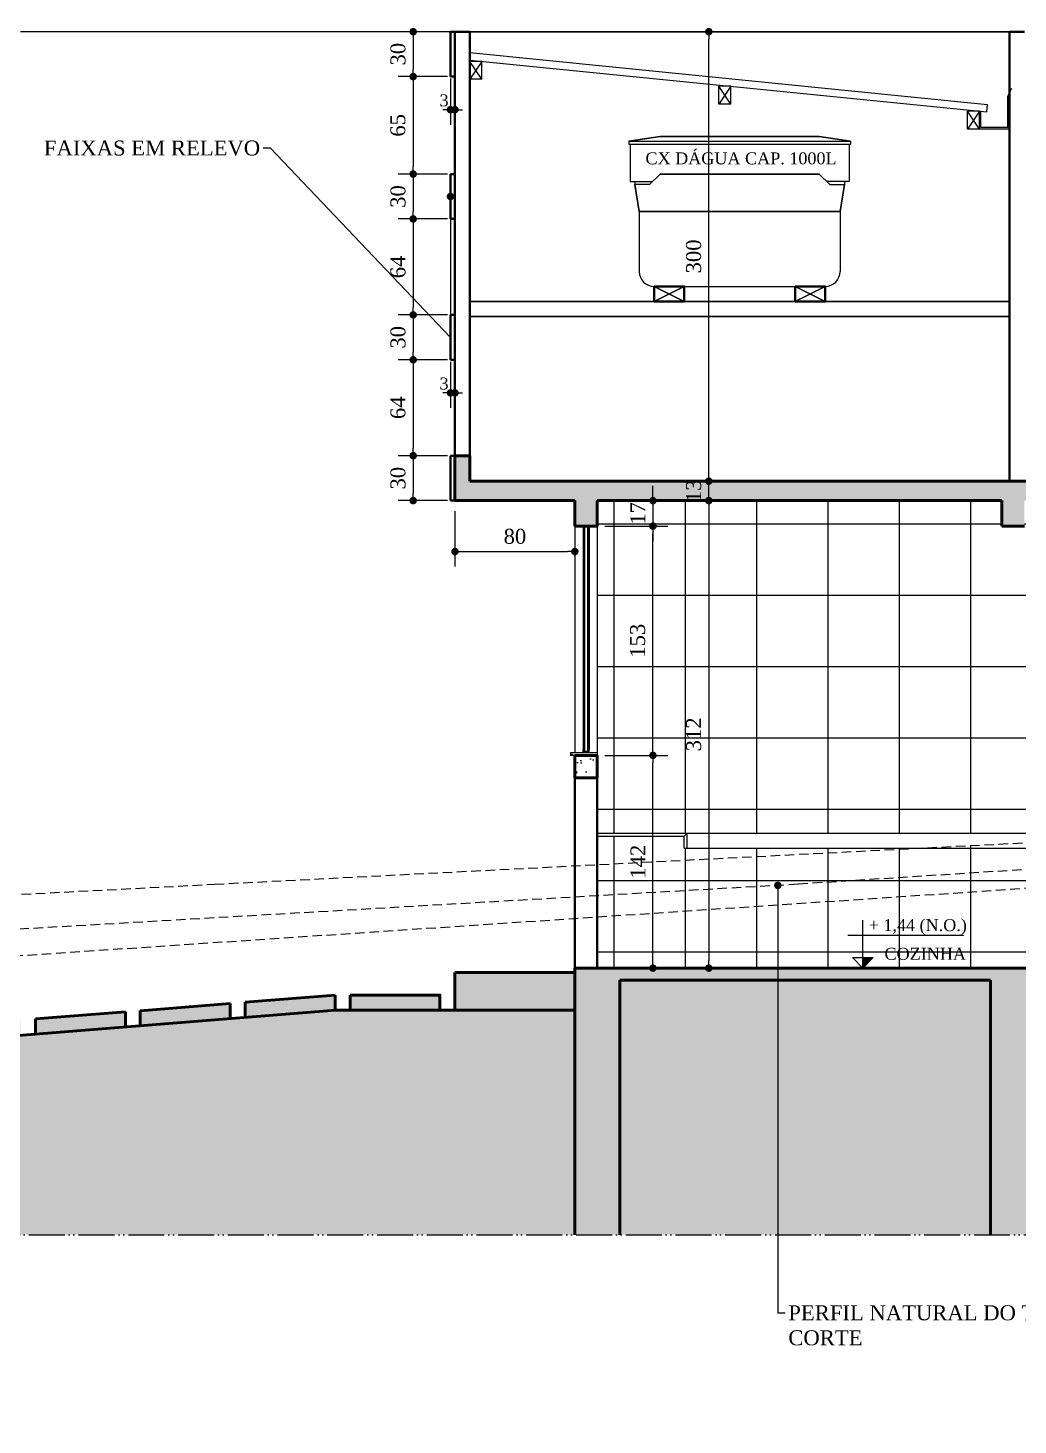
# Model space of a CAD drawing. Header units: millimetres. Extents: x 81693 to 98868, y 6565 to 11437.
# Drawn here: x 86764 to 87425, y 8048 to 8980 of the extents above; entities that cross this region are included whole.
import ezdxf
from ezdxf import colors
from ezdxf.entities.mleader import LeaderData, LeaderLine
from ezdxf.math import Vec2, Vec3

# ---------------------------------------------------------------- set-up
doc = ezdxf.new("R2010")
doc.units = ezdxf.units.MM
doc.linetypes.add('ACAD_ISO05W100', pattern=[33, 24, -3, 0, -3, 0, -3])
doc.linetypes.add('HIDDEN', pattern=[9.525, 6.35, -3.175])
for name, color, linetype in [('01', 1, 'Continuous'), ('Fechamento Varanda', 3, 'Continuous'), ('Piso', 55, 'Continuous'), ('PORTAS', 3, 'Continuous'), ('Portas-Cotas', 2, 'Continuous')]:
    doc.layers.add(name, color=color, linetype=linetype)
for name, color, linetype, lineweight in [('Cotas', 12, 'Continuous', 5), ('Fachadas - Varanda', 3, 'Continuous', 30), ('Hachura', 1, 'Continuous', 9), ('Parede Baixa', 5, 'Continuous', 50), ('Parede Corte', 4, 'Continuous', 40), ('Perfil Natural-2', 40, 'HIDDEN', 25), ('Perfil Natural-3', 74, 'HIDDEN', 25), ('Pilares', 6, 'Continuous', 60), ('Pisos', 55, 'Continuous', 5), ('Portas - Janelas', 2, 'Continuous', 20), ('Projeção Balanço', 2, 'ACAD_ISO05W100', 20), ('Projeção Viga', 1, 'HIDDEN', 9)]:
    doc.layers.add(name, color=color, linetype=linetype, lineweight=lineweight)
doc.styles.get("Standard").update_dxf_attribs({"font": 'romantic.ttf', "height": 10})
doc.styles.add('Valéria', font='romantic.ttf', dxfattribs={"height": 10})
doc.styles.add('Valéria1', font='romantic.ttf', dxfattribs={"height": 10})
doc.dimstyles.new('Cota - 50', dxfattribs={"dimtxt": 10, "dimasz": 5, "dimexe": 10, "dimexo": 20, "dimgap": 5, "dimtad": 1, "dimtxsty": 'Valéria', "dimblk": 'DOT', "dimcen": 0, "dimclrd": 12, "dimclre": 12, "dimclrt": 2, "dimazin": 2, "dimtfac": 1, "dimtix": 1, "dimtmove": 0, "dimatfit": 3, "dimldrblk": 'DOT', "dimfxl": 1, "dimarcsym": 0})
pattern_1 = [(95, (15384.533, 6410.826), (14.009465, 11.755338), [1.905, -20.955]), (40, (15384.533, 6410.826), (-16.0018453, 11.017673), [1.524, -16.7640584]), (145.451445, (15385.7, 6411.806), (-1.9923798, 22.7730102), [1.619001, -17.8090245]), (91.1842, (15380.94, 6414.418), (22.141024, 16.195341), [2.8575, -31.4325]), (141.635558, (15382.786, 6415.768), (-0.708662, 34.282676), [2.428502, -26.713561]), (36.18415, (15380.94, 6414.418), (-0.708662, 34.282676), [2.285997, -25.145973]), (66, (15383.635, 6415.316), (17.951998, 3.489515), [1.905, -20.955]), (11, (15383.635, 6415.316), (-8.6539927, 17.3941193), [1.524, -16.764]), (116.451445, (15385.131, 6415.607), (9.298005, 20.8836343), [1.619001, -17.8089938]), (82.5, (15384.533, 6410.8264), (-5.7605469, 6.19734137), [0, -16.5608, 0, -17.018, 0, -16.8275]), (52.5, (15384.533, 6410.826), (-2.3589727, 11.8087), [0, -9.7028, 0, -16.1798, 0, -6.4135]), (12.5, (15380.528, 6406.821), (9.9927863, 9.18261956), [0, -6.35, 0, -19.812, 0, -26.289]), (2.5, (15378.732, 6405.025), (8.6763904, 12.2722393), [0, -8.255, 0, -13.1572, 0, -18.669])]
pattern_2 = [(90, (15384.533, 6410.826), (-47.625, 9e-15), []), (180, (15384.533, 6410.826), (-9e-15, -47.625), [])]

# ---------------------------------------------------------------- blocks, each defined once
blk = doc.blocks.new('_Dot')
at = {"color": 0, "linetype": 'ByBlock', "lineweight": -2}
blk.add_line((-0.5, 0), (-1, 0), dxfattribs=at)
at = {"color": 0, "linetype": 'ByBlock', "const_width": 0.5}
blk.add_lwpolyline([(-0.25, 0, 1), (0.25, 0, 1)], format="xyb", close=True, dxfattribs=at)
blk = doc.blocks.new('*D647')
at = {"layer": 'Cotas', "color": 12, "lineweight": -2, "transparency": 16777216}
for p, q in [((87049.22, 8657.62), (87049.22, 8620.63)), ((87129.22, 8644.62), (87129.22, 8620.63)), ((87054.22, 8630.63), (87124.22, 8630.63))]:
    blk.add_line(p, q, dxfattribs=at)
at = {"layer": 'Defpoints', "color": 0, "transparency": 16777216}
for p in [(87049.22, 8677.62), (87129.22, 8664.62), (87129.22, 8630.63)]:
    blk.add_point(p, dxfattribs=at)
at = {"layer": 'Cotas', "color": 12, "lineweight": -2, "transparency": 16777216, "xscale": 5, "yscale": 5, "zscale": 5, "rotation": 180}
blk.add_blockref('_Dot', (87049.22, 8630.63), dxfattribs=at)
at = {"layer": 'Cotas', "color": 12, "lineweight": -2, "transparency": 16777216, "xscale": 5, "yscale": 5, "zscale": 5}
blk.add_blockref('_Dot', (87129.22, 8630.63), dxfattribs=at)
at = {"layer": 'Cotas', "color": 2, "transparency": 16777216, "insert": (87089.22, 8640.74), "char_height": 10, "attachment_point": 5, "style": 'Valéria'}
blk.add_mtext('80', dxfattribs=at)
blk = doc.blocks.new('*D648')
at = {"layer": 'Cotas', "color": 12, "lineweight": -2, "transparency": 16777216}
for p, q in [((87149.22, 8494.62), (87191.32, 8494.62)), ((87181.32, 8357.62), (87181.32, 8489.62)), ((87164.22, 8352.62), (87191.32, 8352.62))]:
    blk.add_line(p, q, dxfattribs=at)
at = {"layer": 'Defpoints', "color": 0, "transparency": 16777216}
for p in [(87129.22, 8494.62), (87181.32, 8494.62), (87144.22, 8352.62)]:
    blk.add_point(p, dxfattribs=at)
at = {"layer": 'Cotas', "color": 12, "lineweight": -2, "transparency": 16777216, "xscale": 5, "yscale": 5, "zscale": 5}
for p, rotation in [((87181.32, 8494.62), 90), ((87181.32, 8352.62), 270)]:
    blk.add_blockref('_Dot', p, dxfattribs=dict(at, rotation=rotation))
at = {"layer": 'Cotas', "color": 2, "transparency": 16777216, "insert": (87171.32, 8423.62), "char_height": 10, "attachment_point": 5, "rotation": 90, "style": 'Valéria'}
blk.add_mtext('142', dxfattribs=at)
blk = doc.blocks.new('*D649')
at = {"layer": 'Cotas', "color": 12, "lineweight": -2, "transparency": 16777216}
for p, q in [((87149.22, 8647.62), (87191.32, 8647.62)), ((87181.32, 8499.62), (87181.32, 8642.62)), ((87149.22, 8494.62), (87191.32, 8494.62))]:
    blk.add_line(p, q, dxfattribs=at)
at = {"layer": 'Defpoints', "color": 0, "transparency": 16777216}
for p in [(87129.22, 8647.62), (87181.32, 8647.62), (87129.22, 8494.62)]:
    blk.add_point(p, dxfattribs=at)
at = {"layer": 'Cotas', "color": 12, "lineweight": -2, "transparency": 16777216, "xscale": 5, "yscale": 5, "zscale": 5}
for p, rotation in [((87181.32, 8647.62), 90), ((87181.32, 8494.62), 270)]:
    blk.add_blockref('_Dot', p, dxfattribs=dict(at, rotation=rotation))
at = {"layer": 'Cotas', "color": 2, "transparency": 16777216, "insert": (87171.13, 8571.12), "char_height": 10, "attachment_point": 5, "rotation": 90, "style": 'Valéria'}
blk.add_mtext('153', dxfattribs=at)
blk = doc.blocks.new('*D650')
at = {"layer": 'Cotas', "color": 12, "lineweight": -2, "transparency": 16777216}
for p, q in [((87181.32, 8669.62), (87181.32, 8674.62)), ((87149.22, 8664.62), (87191.32, 8664.62)), ((87181.32, 8664.62), (87181.32, 8647.62)), ((87149.22, 8647.62), (87191.32, 8647.62)), ((87181.32, 8642.62), (87181.32, 8637.62))]:
    blk.add_line(p, q, dxfattribs=at)
at = {"layer": 'Defpoints', "color": 0, "transparency": 16777216}
for p in [(87129.22, 8664.62), (87129.22, 8647.62), (87181.32, 8647.62)]:
    blk.add_point(p, dxfattribs=at)
at = {"layer": 'Cotas', "color": 12, "lineweight": -2, "transparency": 16777216, "xscale": 5, "yscale": 5, "zscale": 5}
for p, rotation in [((87181.32, 8664.62), 270), ((87181.32, 8647.62), 90)]:
    blk.add_blockref('_Dot', p, dxfattribs=dict(at, rotation=rotation))
at = {"layer": 'Cotas', "color": 2, "transparency": 16777216, "insert": (87171.22, 8656.12), "char_height": 10, "attachment_point": 5, "rotation": 90, "style": 'Valéria'}
blk.add_mtext('17', dxfattribs=at)
blk = doc.blocks.new('*D651')
at = {"layer": 'Cotas', "color": 12, "lineweight": -2, "transparency": 16777216}
for p, q in [((87218.63, 8682.62), (87218.63, 8687.62)), ((87146.22, 8677.62), (87228.63, 8677.62)), ((87218.63, 8664.62), (87218.63, 8677.62)), ((87146.22, 8664.62), (87228.63, 8664.62)), ((87218.63, 8659.62), (87218.63, 8654.62))]:
    blk.add_line(p, q, dxfattribs=at)
at = {"layer": 'Defpoints', "color": 0, "transparency": 16777216}
for p in [(87126.22, 8677.62), (87218.63, 8677.62), (87126.22, 8664.62)]:
    blk.add_point(p, dxfattribs=at)
at = {"layer": 'Cotas', "color": 12, "lineweight": -2, "transparency": 16777216, "xscale": 5, "yscale": 5, "zscale": 5}
for p, rotation in [((87218.63, 8677.62), 270), ((87218.63, 8664.62), 90)]:
    blk.add_blockref('_Dot', p, dxfattribs=dict(at, rotation=rotation))
at = {"layer": 'Cotas', "color": 2, "transparency": 16777216, "insert": (87208.52, 8671.12), "char_height": 10, "attachment_point": 5, "rotation": 90, "style": 'Valéria'}
blk.add_mtext('13', dxfattribs=at)
blk = doc.blocks.new('*D652')
at = {"layer": 'Cotas', "color": 12, "lineweight": -2, "transparency": 16777216}
for p, q in [((87146.22, 8977.62), (87228.63, 8977.62)), ((87218.63, 8682.62), (87218.63, 8972.62)), ((87146.22, 8677.62), (87228.63, 8677.62))]:
    blk.add_line(p, q, dxfattribs=at)
at = {"layer": 'Defpoints', "color": 0, "transparency": 16777216}
for p in [(87126.22, 8977.62), (87218.63, 8977.62), (87126.22, 8677.62)]:
    blk.add_point(p, dxfattribs=at)
at = {"layer": 'Cotas', "color": 12, "lineweight": -2, "transparency": 16777216, "xscale": 5, "yscale": 5, "zscale": 5}
for p, rotation in [((87218.63, 8977.62), 90), ((87218.63, 8677.62), 270)]:
    blk.add_blockref('_Dot', p, dxfattribs=dict(at, rotation=rotation))
at = {"layer": 'Cotas', "color": 2, "transparency": 16777216, "insert": (87208.52, 8827.62), "char_height": 10, "attachment_point": 5, "rotation": 90, "style": 'Valéria'}
blk.add_mtext('300', dxfattribs=at)
blk = doc.blocks.new('*D668')
at = {"layer": 'Cotas', "color": 12, "lineweight": -2, "transparency": 16777216}
for p, q in [((87223.51, 8664.62), (87228.63, 8664.62)), ((87218.63, 8659.62), (87218.63, 8357.62)), ((87223.51, 8352.62), (87228.63, 8352.62))]:
    blk.add_line(p, q, dxfattribs=at)
at = {"layer": 'Defpoints', "color": 0, "transparency": 16777216}
for p in [(87203.51, 8664.62), (87203.51, 8352.62), (87218.63, 8352.62)]:
    blk.add_point(p, dxfattribs=at)
at = {"layer": 'Cotas', "color": 12, "lineweight": -2, "transparency": 16777216, "xscale": 5, "yscale": 5, "zscale": 5}
for p, rotation in [((87218.63, 8664.62), 90), ((87218.63, 8352.62), 270)]:
    blk.add_blockref('_Dot', p, dxfattribs=dict(at, rotation=rotation))
at = {"layer": 'Cotas', "color": 2, "transparency": 16777216, "insert": (87208.52, 8508.62), "char_height": 10, "attachment_point": 5, "rotation": 90, "style": 'Valéria'}
blk.add_mtext('312', dxfattribs=at)
blk = doc.blocks.new('*D669')
at = {"layer": 'Cotas', "color": 12, "lineweight": -2, "transparency": 16777216}
for p, q in [((87044.17, 8977.62), (87011.32, 8977.62)), ((87021.32, 8972.62), (87021.32, 8952.62)), ((87044.17, 8947.62), (87011.32, 8947.62))]:
    blk.add_line(p, q, dxfattribs=at)
at = {"layer": 'Defpoints', "color": 0, "transparency": 16777216}
for p in [(87064.17, 8977.62), (87021.32, 8947.62), (87064.17, 8947.62)]:
    blk.add_point(p, dxfattribs=at)
at = {"layer": 'Cotas', "color": 12, "lineweight": -2, "transparency": 16777216, "xscale": 5, "yscale": 5, "zscale": 5}
for p, rotation in [((87021.32, 8977.62), 90), ((87021.32, 8947.62), 270)]:
    blk.add_blockref('_Dot', p, dxfattribs=dict(at, rotation=rotation))
at = {"layer": 'Cotas', "color": 2, "transparency": 16777216, "insert": (87011.21, 8962.62), "char_height": 10, "attachment_point": 5, "rotation": 90, "style": 'Valéria'}
blk.add_mtext('30', dxfattribs=at)
blk = doc.blocks.new('*D670')
at = {"layer": 'Cotas', "color": 12, "lineweight": -2, "transparency": 16777216}
for p, q in [((87044.17, 8947.62), (87011.32, 8947.62)), ((87021.32, 8942.62), (87021.32, 8887.62)), ((87044.17, 8882.62), (87011.32, 8882.62))]:
    blk.add_line(p, q, dxfattribs=at)
at = {"layer": 'Defpoints', "color": 0, "transparency": 16777216}
for p in [(87064.17, 8947.62), (87021.32, 8882.62), (87064.17, 8882.62)]:
    blk.add_point(p, dxfattribs=at)
at = {"layer": 'Cotas', "color": 12, "lineweight": -2, "transparency": 16777216, "xscale": 5, "yscale": 5, "zscale": 5}
for p, rotation in [((87021.32, 8947.62), 90), ((87021.32, 8882.62), 270)]:
    blk.add_blockref('_Dot', p, dxfattribs=dict(at, rotation=rotation))
at = {"layer": 'Cotas', "color": 2, "transparency": 16777216, "insert": (87011.13, 8915.12), "char_height": 10, "attachment_point": 5, "rotation": 90, "style": 'Valéria'}
blk.add_mtext('65', dxfattribs=at)
blk = doc.blocks.new('*D671')
at = {"layer": 'Cotas', "color": 12, "lineweight": -2, "transparency": 16777216}
for p, q in [((87044.17, 8882.62), (87011.32, 8882.62)), ((87021.32, 8877.62), (87021.32, 8857.62)), ((87044.17, 8852.62), (87011.32, 8852.62))]:
    blk.add_line(p, q, dxfattribs=at)
at = {"layer": 'Defpoints', "color": 0, "transparency": 16777216}
for p in [(87064.17, 8882.62), (87021.32, 8852.62), (87064.17, 8852.62)]:
    blk.add_point(p, dxfattribs=at)
at = {"layer": 'Cotas', "color": 12, "lineweight": -2, "transparency": 16777216, "xscale": 5, "yscale": 5, "zscale": 5}
for p, rotation in [((87021.32, 8882.62), 90), ((87021.32, 8852.62), 270)]:
    blk.add_blockref('_Dot', p, dxfattribs=dict(at, rotation=rotation))
at = {"layer": 'Cotas', "color": 2, "transparency": 16777216, "insert": (87011.21, 8867.62), "char_height": 10, "attachment_point": 5, "rotation": 90, "style": 'Valéria'}
blk.add_mtext('30', dxfattribs=at)
blk = doc.blocks.new('*D672')
at = {"layer": 'Cotas', "color": 12, "lineweight": -2, "transparency": 16777216}
for p, q in [((87044.17, 8852.62), (87011.32, 8852.62)), ((87021.32, 8847.62), (87021.32, 8793.62)), ((87044.17, 8788.62), (87011.32, 8788.62))]:
    blk.add_line(p, q, dxfattribs=at)
at = {"layer": 'Defpoints', "color": 0, "transparency": 16777216}
for p in [(87064.17, 8852.62), (87021.32, 8788.62), (87064.17, 8788.62)]:
    blk.add_point(p, dxfattribs=at)
at = {"layer": 'Cotas', "color": 12, "lineweight": -2, "transparency": 16777216, "xscale": 5, "yscale": 5, "zscale": 5}
for p, rotation in [((87021.32, 8852.62), 90), ((87021.32, 8788.62), 270)]:
    blk.add_blockref('_Dot', p, dxfattribs=dict(at, rotation=rotation))
at = {"layer": 'Cotas', "color": 2, "transparency": 16777216, "insert": (87011.17, 8820.62), "char_height": 10, "attachment_point": 5, "rotation": 90, "style": 'Valéria'}
blk.add_mtext('64', dxfattribs=at)
blk = doc.blocks.new('*D673')
at = {"layer": 'Cotas', "color": 12, "lineweight": -2, "transparency": 16777216}
for p, q in [((87044.17, 8788.62), (87011.32, 8788.62)), ((87021.32, 8783.62), (87021.32, 8763.62)), ((87044.17, 8758.62), (87011.32, 8758.62))]:
    blk.add_line(p, q, dxfattribs=at)
at = {"layer": 'Defpoints', "color": 0, "transparency": 16777216}
for p in [(87064.17, 8788.62), (87021.32, 8758.62), (87064.17, 8758.62)]:
    blk.add_point(p, dxfattribs=at)
at = {"layer": 'Cotas', "color": 12, "lineweight": -2, "transparency": 16777216, "xscale": 5, "yscale": 5, "zscale": 5}
for p, rotation in [((87021.32, 8788.62), 90), ((87021.32, 8758.62), 270)]:
    blk.add_blockref('_Dot', p, dxfattribs=dict(at, rotation=rotation))
at = {"layer": 'Cotas', "color": 2, "transparency": 16777216, "insert": (87011.21, 8773.62), "char_height": 10, "attachment_point": 5, "rotation": 90, "style": 'Valéria'}
blk.add_mtext('30', dxfattribs=at)
blk = doc.blocks.new('*D674')
at = {"layer": 'Cotas', "color": 12, "lineweight": -2, "transparency": 16777216}
for p, q in [((87044.17, 8758.62), (87011.32, 8758.62)), ((87021.32, 8753.62), (87021.32, 8699.62)), ((87044.17, 8694.62), (87011.32, 8694.62))]:
    blk.add_line(p, q, dxfattribs=at)
at = {"layer": 'Defpoints', "color": 0, "transparency": 16777216}
for p in [(87064.17, 8758.62), (87021.32, 8694.62), (87064.17, 8694.62)]:
    blk.add_point(p, dxfattribs=at)
at = {"layer": 'Cotas', "color": 12, "lineweight": -2, "transparency": 16777216, "xscale": 5, "yscale": 5, "zscale": 5}
for p, rotation in [((87021.32, 8758.62), 90), ((87021.32, 8694.62), 270)]:
    blk.add_blockref('_Dot', p, dxfattribs=dict(at, rotation=rotation))
at = {"layer": 'Cotas', "color": 2, "transparency": 16777216, "insert": (87011.17, 8726.62), "char_height": 10, "attachment_point": 5, "rotation": 90, "style": 'Valéria'}
blk.add_mtext('64', dxfattribs=at)
blk = doc.blocks.new('*D675')
at = {"layer": 'Cotas', "color": 12, "lineweight": -2, "transparency": 16777216}
for p, q in [((87044.17, 8694.62), (87011.32, 8694.62)), ((87021.32, 8689.62), (87021.32, 8669.62)), ((87044.17, 8664.62), (87011.32, 8664.62))]:
    blk.add_line(p, q, dxfattribs=at)
at = {"layer": 'Defpoints', "color": 0, "transparency": 16777216}
for p in [(87064.17, 8694.62), (87021.32, 8664.62), (87064.17, 8664.62)]:
    blk.add_point(p, dxfattribs=at)
at = {"layer": 'Cotas', "color": 12, "lineweight": -2, "transparency": 16777216, "xscale": 5, "yscale": 5, "zscale": 5}
for p, rotation in [((87021.32, 8694.62), 90), ((87021.32, 8664.62), 270)]:
    blk.add_blockref('_Dot', p, dxfattribs=dict(at, rotation=rotation))
at = {"layer": 'Cotas', "color": 2, "transparency": 16777216, "insert": (87011.21, 8679.62), "char_height": 10, "attachment_point": 5, "rotation": 90, "style": 'Valéria'}
blk.add_mtext('30', dxfattribs=at)

msp = doc.modelspace()

# ---------------------------------------------------------------- hatches: boundary and pattern name
at = {"layer": 'Hachura'}
h = msp.add_hatch(dxfattribs=at)
h.set_pattern_fill('EARTH', color=256, scale=2, angle=45)
h.set_pattern_definition([(45, (15384.533, 6410.826), (1e-15, 17.9605122), [12.7, -12.7]), (45, (15381.165, 6414.194), (1e-15, 17.9605122), [12.7, -12.7]), (45, (15377.798, 6417.562), (1e-15, 17.9605122), [12.7, -12.7]), (135, (15377.798, 6419.807), (-17.9605122, 1e-15), [12.7, -12.7]), (135, (15381.165, 6423.174), (-17.9605122, 1e-15), [12.7, -12.7]), (135, (15384.533, 6426.542), (-17.9605122, 1e-15), [12.7, -12.7])])
h.paths.add_polyline_path([(89757.8186, 8604.6519), (89727.8186, 8604.6519), (89727.8186, 8594.7338), (89757.8186, 8596.737)])
h.paths.add_polyline_path([(89757.8186, 8596.737), (89727.8186, 8594.7338), (89727.8186, 8484.6519), (89709.3178, 8484.6519), (89709.3178, 8174.6214), (89757.8186, 8174.6214)])
h.paths.add_polyline_path([(89329.2157, 8344.6214), (88911.7157, 8344.6214), (88911.7157, 8174.6214), (89329.2157, 8174.6214)])
h.paths.add_polyline_path([(89689.3178, 8339.6214), (89359.2157, 8339.6214), (89359.2157, 8174.6214), (89689.3178, 8174.6214)])
h.paths.add_polyline_path([(88881.7157, 8344.6214), (88624.2157, 8344.6214), (88624.2157, 8174.6214), (88881.7157, 8174.6214)])
h.paths.add_polyline_path([(88594.2157, 8344.6214), (88358.0708, 8344.6214), (88358.0708, 8174.6214), (88594.2157, 8174.6214)])
h.paths.add_polyline_path([(88358.0708, 8344.6214), (88336.7157, 8344.6214), (88336.7157, 8174.6214), (88358.0708, 8174.6214)])
h.paths.add_polyline_path([(88306.7157, 8344.6214), (88086.7157, 8344.6214), (88086.7157, 8174.6214), (88306.7157, 8174.6214)])
h.paths.add_polyline_path([(88056.7157, 8344.6214), (87789.7138, 8344.6214), (87789.7138, 8174.6214), (88056.7157, 8174.6214)])
h.paths.add_polyline_path([(87789.7138, 8344.6214), (87436.7157, 8344.6214), (87436.7157, 8174.6214), (87789.7138, 8174.6214)])
h.paths.add_polyline_path([(87406.7157, 8344.6214), (87264.6858, 8344.6214), (87264.6858, 8174.6214), (87406.7157, 8174.6214)])
h.paths.add_polyline_path([(87264.6858, 8344.6214), (87159.2157, 8344.6214), (87159.2157, 8174.6214), (87264.6858, 8174.6214)])
h.paths.add_polyline_path([(87129.2157, 8324.6214), (86969.6142, 8324.6214), (85779.2157, 8229.5896), (85779.2157, 8229.6214), (85642.2168, 8229.6214), (85642.2168, 8174.6214), (87129.2157, 8174.6214)])
h.paths.add_polyline_path([(85622.2168, 8239.6214), (84986.5817, 8220.2078), (84926.7176, 8208.6214), (84773.6458, 8208.6214), (84607.2224, 8204.6324), (84607.2224, 8194.6214), (84507.2224, 8194.6214), (84507.2224, 8174.6214), (85622.2168, 8174.6214)])
h.paths.add_polyline_path([(84773.6458, 8208.6214), (84614.2956, 8208.6214), (84612.5984, 8204.7613)], flags=16)
h.paths.add_polyline_path([(84614.2956, 8208.6214), (84773.6458, 8208.6214), (84791.6611, 8214.2545), (84607.2224, 8208.6214), (84607.2224, 8204.6324), (84612.5984, 8204.7613)], flags=17)
at = {"layer": 'Piso'}
h = msp.add_hatch(dxfattribs=at)
h.set_pattern_fill('ANSI37', color=256, scale=15, angle=45)
h.set_pattern_definition(pattern_2)
h.paths.add_polyline_path([(87534.2157, 8647.6214), (87534.2157, 8664.6214), (87429.2157, 8664.6214), (87429.2157, 8647.6214), (87414.2157, 8647.6214), (87414.2157, 8664.6214), (87144.2157, 8664.6214), (87144.2157, 8647.6214), (87144.2157, 8496.6214), (87144.2157, 8494.6214), (87144.2157, 8479.6214), (87144.2157, 8442.6214), (87204.2157, 8442.6214), (87534.2157, 8442.6214)])
h.paths.add_polyline_path([(87357.9424, 8432.6214), (87204.2157, 8432.6214), (87202.2157, 8432.6214), (87202.2157, 8440.6214), (87144.2157, 8440.6214), (87144.2157, 8421.6867)])
h.paths.add_polyline_path([(87534.2157, 8425.1035), (87534.2157, 8432.6214), (87357.9424, 8432.6214), (87144.2157, 8421.6867), (87144.2157, 8400.8807), (87263.4379, 8407.7644, -0.43120869), (87264.6858, 8409.0865, -0.39742024), (87265.9337, 8407.9085), (87278.28, 8408.6214)])
h.paths.add_polyline_path([(87473.5956, 8408.6214), (87534.2157, 8413.4744), (87534.2157, 8425.1035), (87278.28, 8408.6214), (87265.9337, 8407.9085, -0.43120869), (87264.6858, 8406.5865, -0.39742024), (87263.4379, 8407.7644), (87144.2157, 8400.8807), (87144.2157, 8386.5833)])
h.paths.add_polyline_path([(87534.2157, 8413.4744), (87473.5956, 8408.6214), (87264.6858, 8394.6437), (87264.6858, 8352.6214), (87534.2157, 8352.6214), (87534.2157, 8354.6214)])
h.paths.add_polyline_path([(87534.2157, 8441.6399), (87357.9424, 8432.6214), (87534.2157, 8432.6214)], flags=17)
h.paths.add_polyline_path([(87181.9146, 8557.2087), (87181.9146, 8584.398), (87160.3613, 8584.398), (87160.3613, 8557.2087)], flags=24)
h.paths.add_polyline_path([(87181.9146, 8645.7738), (87181.9146, 8665.5667), (87160.3613, 8665.5667), (87160.3613, 8645.7738)], flags=9)
h.paths.add_polyline_path([(87237.22, 8494.8788), (87237.22, 8522.0681), (87215.6668, 8522.0681), (87215.6668, 8494.8788)], flags=24)
h.paths.add_polyline_path([(87182.1217, 8409.3906), (87182.1217, 8436.58), (87160.5684, 8436.58), (87160.5684, 8409.3906)], flags=9)
h.paths.add_polyline_path([(87510.7791, 8387.6732), (87510.7791, 8407.4661), (87489.2258, 8407.4661), (87489.2258, 8387.6732)], flags=24)
h.paths.add_polyline_path([(87322.929, 8372.6809), (87391.1184, 8372.6809), (87391.1184, 8389.9235), (87322.929, 8389.9235)], flags=24)
h.paths.add_polyline_path([(87333.4971, 8353.5279), (87390.7397, 8353.5279), (87390.7397, 8370.7705), (87333.4971, 8370.7705)], flags=24)
h = msp.add_hatch(dxfattribs=at)
h.set_pattern_fill('ANSI37', color=256, scale=15, angle=45)
h.set_pattern_definition(pattern_2)
h.paths.add_polyline_path([(87264.6858, 8394.6437), (87144.2157, 8386.5833), (87144.2157, 8352.6214), (87264.6858, 8352.6214)])
at = {"layer": 'Portas - Janelas'}
msp.add_hatch(color=256, dxfattribs=at).paths.add_polyline_path([(87328.4172, 8359.6214), (87321.4172, 8359.6214), (87321.4172, 8352.6214)])
at = {"layer": 'Portas-Cotas'}
h = msp.add_hatch(dxfattribs=at)
h.set_pattern_fill('AR-CONC', color=256, scale=0.1, angle=45)
h.set_pattern_definition(pattern_1)
h.paths.add_polyline_path([(89359.2157, 8677.6214), (87059.2157, 8677.6214), (87059.2157, 8694.6214), (87049.2157, 8694.6214), (87049.2157, 8664.6214), (87129.2157, 8664.6214), (87129.2157, 8647.6214), (87144.2157, 8647.6214), (87144.2157, 8664.6214), (87414.2157, 8664.6214), (87414.2157, 8647.6214), (87429.2157, 8647.6214), (87429.2157, 8664.6214), (87534.2157, 8664.6214), (87534.2157, 8647.6214), (87544.2157, 8647.6214), (87544.2157, 8664.6214), (88064.2157, 8664.6214), (88064.2157, 8647.6214), (88079.2157, 8647.6214), (88079.2157, 8664.6214), (88314.2157, 8664.6214), (88314.2157, 8647.6214), (88329.2157, 8647.6214), (88329.2157, 8664.6214), (88604.2157, 8664.6214), (88604.2157, 8647.6214), (88614.2157, 8647.6214), (88614.2157, 8664.6214), (88889.2157, 8664.6214), (88889.2157, 8647.6214), (88904.2157, 8647.6214), (88904.2157, 8664.6214), (89344.2157, 8664.6214), (89344.2157, 8647.6214), (89359.2157, 8647.6214)])
h = msp.add_hatch(dxfattribs=at)
h.set_pattern_fill('AR-CONC', color=256, scale=0.1, angle=45)
h.set_pattern_definition(pattern_1)
h.paths.add_polyline_path([(87436.7157, 8344.6214), (87789.7138, 8344.6214), (87789.7138, 8354.6214), (87534.2157, 8354.6214), (87534.2157, 8352.6214), (87264.6858, 8352.6214), (87264.6858, 8344.6214), (87406.7157, 8344.6214), (87406.7157, 8174.6214), (87436.7157, 8174.6214)])
h.paths.add_polyline_path([(87159.2157, 8344.6214), (87264.6858, 8344.6214), (87264.6858, 8352.6214), (87129.2157, 8352.6214), (87129.2157, 8174.6214), (87159.2157, 8174.6214)])
h.paths.add_polyline_path([(88086.7157, 8344.6214), (88306.7157, 8344.6214), (88306.7157, 8174.6214), (88336.7157, 8174.6214), (88336.7157, 8344.6214), (88358.0708, 8344.6214), (88358.0708, 8354.6214), (87789.7138, 8354.6214), (87789.7138, 8344.6214), (88056.7157, 8344.6214), (88056.7157, 8174.6214), (88086.7157, 8174.6214)])
h.paths.add_polyline_path([(88624.2157, 8344.6214), (88881.7157, 8344.6214), (88881.7157, 8174.6214), (88911.7157, 8174.6214), (88911.7157, 8344.6214), (89329.2157, 8344.6214), (89329.2157, 8174.6214), (89359.2157, 8174.6214), (89359.2157, 8339.6214), (89419.2157, 8339.6214), (89419.2157, 8344.6214), (89359.2157, 8344.6214), (89359.2157, 8354.6214), (88358.0708, 8354.6214), (88358.0708, 8344.6214), (88594.2157, 8344.6214), (88594.2157, 8174.6214), (88624.2157, 8174.6214)])
h.paths.add_polyline_path([(89709.3178, 8339.6214), (89689.3178, 8339.6214), (89689.3178, 8174.6214), (89709.3178, 8174.6214)])
h.paths.add_polyline_path([(89709.3178, 8604.6519), (89694.3178, 8604.6519), (89694.3178, 8592.497), (89709.3178, 8593.4985)])
h.paths.add_polyline_path([(89717.8186, 8604.6519), (89709.3178, 8604.6519), (89709.3178, 8593.4985), (89717.8186, 8594.0661)])
h.paths.add_polyline_path([(89727.8186, 8604.6519), (89717.8186, 8604.6519), (89717.8186, 8594.0661), (89727.8186, 8594.7338)])
h.paths.add_polyline_path([(89727.8186, 8594.7338), (89717.8186, 8594.0661), (89717.8186, 8484.6519), (89727.8186, 8484.6519)])
h.paths.add_polyline_path([(89717.8186, 8594.0661), (89709.3178, 8593.4985), (89709.3178, 8484.6519), (89717.8186, 8484.6519)])
h.paths.add_polyline_path([(89709.3178, 8593.4985), (89694.3178, 8592.497), (89694.3178, 8339.6214), (89709.3178, 8339.6214)])
h = msp.add_hatch(dxfattribs=at)
h.set_pattern_fill('AR-CONC', color=256, scale=0.1, angle=45)
h.set_pattern_definition(pattern_1)
h.paths.add_polyline_path([(87144.2157, 8494.6214), (87129.2157, 8494.6214), (87129.2157, 8479.6214), (87144.2157, 8479.6214)])
h = msp.add_hatch(dxfattribs=at)
h.set_pattern_fill('AR-CONC', color=256, scale=0.1, angle=45)
h.set_pattern_definition([(95, (78640.99, 97005.638), (14.009465, 11.755338), [1.905, -20.955]), (40, (78640.99, 97005.638), (-16.0018453, 11.017673), [1.524, -16.7640584]), (145.451445, (78642.157, 97006.618), (-1.9923798, 22.7730102), [1.619001, -17.8090245]), (91.1842, (78637.398, 97009.23), (22.1410243, 16.1953413), [2.8575, -31.4325]), (141.635558, (78639.243, 97010.58), (-0.708662, 34.282676), [2.428502, -26.713561]), (36.18415, (78637.398, 97009.23), (-0.708662, 34.282676), [2.285997, -25.145973]), (66, (78640.092, 97010.128), (17.951998, 3.489515), [1.905, -20.955]), (11, (78640.092, 97010.128), (-8.6539927, 17.3941193), [1.524, -16.764]), (116.451445, (78641.588, 97010.419), (9.2980052, 20.8836343), [1.619001, -17.8089938]), (82.5, (78640.99, 97005.638), (-5.7605469, 6.19734137), [0, -16.5608, 0, -17.018, 0, -16.8275]), (52.5, (78640.99, 97005.638), (-2.3589727, 11.8087), [0, -9.7028, 0, -16.1798, 0, -6.4135]), (12.5, (78636.9845, 97001.633), (9.9927863, 9.18261956), [0, -6.35, 0, -19.812, 0, -26.289]), (2.5, (78635.188, 96999.837), (8.6763904, 12.2722393), [0, -8.255, 0, -13.1572, 0, -18.669])])
h.paths.add_polyline_path([(86549.2157, 8291.0602), (86549.2157, 8301.092), (86489.2157, 8296.3021), (86489.2157, 8286.2702)])
h.paths.add_polyline_path([(86619.2157, 8296.6484), (86619.2157, 8306.6802), (86559.2157, 8301.8903), (86559.2157, 8291.8585)])
h.paths.add_polyline_path([(86689.2157, 8302.2366), (86689.2157, 8312.2684), (86629.2157, 8307.4785), (86629.2157, 8297.4467)])
h.paths.add_polyline_path([(86759.2157, 8307.8249), (86759.2157, 8317.8567), (86699.2157, 8313.0668), (86699.2157, 8303.035)])
h.paths.add_polyline_path([(86829.2157, 8313.4131), (86829.2157, 8323.4449), (86769.2157, 8318.655), (86769.2157, 8308.6232)])
h.paths.add_polyline_path([(86899.2157, 8319.0013), (86899.2157, 8328.9715), (86839.2157, 8324.1815), (86839.2157, 8314.2114)])
h.paths.add_polyline_path([(86969.2157, 8324.5896), (86969.2157, 8334.6214), (86909.2157, 8329.8315), (86909.2157, 8319.7997)])
h.paths.add_polyline_path([(87039.2157, 8324.6214), (87039.2157, 8334.6214), (86979.2157, 8334.6214), (86979.2157, 8324.6214)])
h.paths.add_polyline_path([(87129.2157, 8324.6214), (87129.2157, 8349.6214), (87049.2157, 8349.6214), (87049.2157, 8324.6214)])

# ---------------------------------------------------------------- linework, layer by layer
at = {"layer": '01'}
for p, q in [((87418.2157, 8934.5214), (87420.8041, 8939.9453)), ((87418.2157, 8913.6214), (87418.2157, 8934.5214)), ((87400.2157, 8913.6214), (87400.2157, 8924.5214)), ((87418.2157, 8913.6214), (87400.2157, 8913.6214))]:
    msp.add_line(p, q, dxfattribs=at)
at = {"layer": 'Cotas', "color": 12}
for p, q in [((87046.2157, 8946.279), (87046.2157, 8915.553)), ((87049.2157, 8947.1492), (87049.2157, 8915.553)), ((87049.2157, 8925.553), (87046.2157, 8925.553)), ((87046.2157, 8757.279), (87046.2157, 8726.553)), ((87049.2157, 8758.1492), (87049.2157, 8726.553)), ((87049.2157, 8736.553), (87046.2157, 8736.553))]:
    msp.add_line(p, q, dxfattribs=at)
at = {"layer": 'Fachadas - Varanda'}
for p, q in [((87059.2157, 8977.6214), (87419.2157, 8977.6214)), ((87059.2157, 8797.6214), (87419.2157, 8797.6214)), ((87059.2157, 8787.6214), (87419.2157, 8787.6214))]:
    msp.add_line(p, q, dxfattribs=at)
at = {"layer": 'Fechamento Varanda'}
for p, q in [((87067.2157, 8957.8214), (87059.2157, 8957.8214)), ((87067.2157, 8945.8214), (87067.2157, 8957.8214)), ((87067.2157, 8945.8214), (87059.2157, 8945.8214)), ((87233.2157, 8941.2214), (87225.2157, 8941.2214)), ((87225.2157, 8929.2214), (87225.2157, 8941.2214)), ((87233.2157, 8929.2214), (87233.2157, 8941.2214)), ((87233.2157, 8929.2214), (87225.2157, 8929.2214)), ((87399.2157, 8924.6214), (87391.2157, 8924.6214)), ((87391.2157, 8912.6214), (87391.2157, 8924.6214)), ((87399.2157, 8912.6214), (87399.2157, 8924.6214)), ((87399.2157, 8912.6214), (87391.2157, 8912.6214))]:
    msp.add_line(p, q, dxfattribs=at)
at = {"layer": 'Hachura'}
for p, q in [((87134.7157, 8647.6214), (87134.7157, 8642.6214)), ((87138.2157, 8647.1214), (87135.2157, 8647.1214)), ((87135.2157, 8647.1214), (87135.2157, 8642.6214)), ((87135.7157, 8647.1214), (87135.7157, 8497.1214)), ((87137.7157, 8647.1214), (87137.7157, 8497.1214)), ((87138.2157, 8647.1214), (87138.2157, 8642.6214)), ((87138.7157, 8647.6214), (87138.7157, 8642.6214)), ((87135.2157, 8642.6214), (87134.7157, 8642.6214)), ((87138.2157, 8642.6214), (87138.7157, 8642.6214)), ((87134.7157, 8496.6214), (87134.7157, 8498.6214)), ((87135.2157, 8498.6214), (87134.7157, 8498.6214)), ((87135.2157, 8497.1214), (87135.2157, 8498.6214)), ((87138.2157, 8497.1214), (87135.2157, 8497.1214)), ((87138.2157, 8497.1214), (87138.2157, 8498.6214)), ((87138.2157, 8498.6214), (87138.7157, 8498.6214)), ((87138.7157, 8496.6214), (87138.7157, 8498.6214)), ((87204.2157, 8442.6214), (87534.2157, 8442.6214)), ((87204.2157, 8432.6214), (87534.2157, 8432.6214)), ((87321.4172, 8352.6214), (87321.4172, 8384.6214)), ((87311.4172, 8374.6214), (87388.5503, 8374.6214)), ((87314.4172, 8359.6214), (87328.4172, 8359.6214)), ((87314.4172, 8359.6214), (87321.4172, 8352.6214)), ((87328.4172, 8359.6214), (87321.4172, 8352.6214))]:
    msp.add_line(p, q, dxfattribs=at)
at = {"layer": 'Parede Baixa'}
for p, q in [((87049.2157, 8664.6214), (87049.2157, 8694.6214)), ((87049.2157, 8694.6214), (87059.2157, 8694.6214)), ((87059.2157, 8677.6214), (87059.2157, 8694.6214)), ((87059.2157, 8677.6214), (89359.2157, 8677.6214)), ((87049.2157, 8664.6214), (87129.2157, 8664.6214)), ((87129.2157, 8647.6214), (87129.2157, 8664.6214)), ((87144.2157, 8664.6214), (87414.2157, 8664.6214)), ((87144.2157, 8647.6214), (87144.2157, 8664.6214)), ((87414.2157, 8647.6214), (87414.2157, 8664.6214)), ((87129.2157, 8647.6214), (87144.2157, 8647.6214)), ((87414.2157, 8647.6214), (87429.2157, 8647.6214)), ((87129.2157, 8494.6214), (87144.2157, 8494.6214)), ((87129.2157, 8479.6214), (87129.2157, 8494.6214)), ((87144.2157, 8479.6214), (87144.2157, 8494.6214)), ((87129.2157, 8479.6214), (87144.2157, 8479.6214)), ((87049.2157, 8349.6214), (87049.2157, 8324.6214)), ((87049.2157, 8349.6214), (87129.2157, 8349.6214)), ((87129.2157, 8174.6214), (87129.2157, 8352.6214)), ((87534.2157, 8352.6214), (87129.2157, 8352.6214)), ((87159.2157, 8344.6214), (87406.7157, 8344.6214)), ((87159.2157, 8174.6214), (87159.2157, 8344.6214)), ((87406.7157, 8174.6214), (87406.7157, 8344.6214))]:
    msp.add_line(p, q, dxfattribs=at)
for points in [[(86839.2157, 8324.1815), (86899.2157, 8328.9715)], [(86899.2157, 8329.0332), (86899.2157, 8319.0013)], [(86909.2157, 8329.8315), (86969.2157, 8334.6214)], [(86909.2157, 8319.7997), (86909.2157, 8329.8315)], [(86969.2157, 8334.6214), (86969.2157, 8324.5896)], [(86979.2157, 8334.6214), (87039.2157, 8334.6214)], [(86979.2157, 8324.6214), (86979.2157, 8334.6214)], [(87039.2157, 8334.6214), (87039.2157, 8324.6214)], [(85642.2168, 8229.6214), (85779.6142, 8229.6214), (86969.6142, 8324.6214), (87129.2157, 8324.6214)], [(86769.2157, 8318.655), (86829.2157, 8323.4449)], [(86769.2157, 8308.6232), (86769.2157, 8318.655)], [(86829.2157, 8323.4449), (86829.2157, 8313.4131)], [(86839.2157, 8314.2114), (86839.2157, 8324.2432)]]:
    msp.add_lwpolyline(points, dxfattribs=at)
msp.add_lwpolyline([(86979.2157, 8334.6214), (86979.2157, 8324.6214), (87039.2157, 8324.6214), (87039.2157, 8334.6214)], close=True, dxfattribs=at)
at = {"layer": 'Parede Corte'}
for p, q in [((87046.2157, 8947.6214), (87046.2157, 8977.6214)), ((87046.2157, 8977.6214), (87049.2157, 8977.6214)), ((87049.2157, 8694.6214), (87049.2157, 8977.6214)), ((87049.2157, 8977.6214), (87059.2157, 8977.6214)), ((87059.2157, 8694.6214), (87059.2157, 8977.6214)), ((87419.2157, 8677.6214), (87419.2157, 8977.6214)), ((87419.2157, 8977.6214), (87429.2157, 8977.6214)), ((87049.2157, 8947.6214), (87046.2157, 8947.6214)), ((87046.2157, 8852.6214), (87046.2157, 8882.6214)), ((87046.2157, 8882.6214), (87049.2157, 8882.6214)), ((87049.2157, 8852.6214), (87046.2157, 8852.6214)), ((87182.2157, 8797.6214, 9904), (87182.2157, 8807.6214, 9904)), ((87182.2157, 8807.6214, 9904), (87202.2157, 8807.6214, 9904)), ((87276.2157, 8797.6214, 9904), (87276.2157, 8807.6214, 9904)), ((87276.2157, 8807.6214, 9904), (87296.2157, 8807.6214, 9904)), ((87202.2157, 8797.6214), (87182.2157, 8797.6214)), ((87296.2157, 8797.6214), (87276.2157, 8797.6214)), ((87046.2157, 8758.6214), (87046.2157, 8788.6214)), ((87046.2157, 8788.6214), (87049.2157, 8788.6214)), ((87049.2157, 8758.6214), (87046.2157, 8758.6214)), ((87046.2157, 8664.6214), (87046.2157, 8694.6214)), ((87046.2157, 8694.6214), (87049.2157, 8694.6214)), ((87049.2157, 8664.6214), (87046.2157, 8664.6214)), ((87129.2157, 8479.6214), (87129.2157, 8352.6214)), ((87144.2157, 8479.6214), (87144.2157, 8352.6214))]:
    msp.add_line(p, q, dxfattribs=at)
at = {"layer": 'Parede Corte', "elevation": 9904}
for points in [[(87202.2157, 8807.6214), (87202.2157, 8807.6214), (87202.2157, 8797.6214), (87202.2157, 8797.6214)], [(87296.2157, 8807.6214), (87296.2157, 8807.6214), (87296.2157, 8797.6214), (87296.2157, 8797.6214)]]:
    msp.add_lwpolyline(points, close=True, dxfattribs=at)
at = {"layer": 'Perfil Natural-2'}
msp.add_lwpolyline([(89876.3567, 8604.6519), (88438.15, 8508.6214), (88098.163, 8458.6214), (87473.5956, 8408.6214), (86726.2995, 8358.6214), (85461.6914, 8308.6214), (85185.0553, 8258.6214), (84926.7176, 8208.6214), (84926.7176, 8208.6214), (84614.2956, 8208.6214), (84607.2224, 8192.5342)], dxfattribs=at)
at = {"layer": 'Perfil Natural-3'}
msp.add_lwpolyline([(84398.1569, 8176.6214), (84398.1569, 8199.6214), (84773.6458, 8208.6214), (84933.5506, 8258.6214), (85196.3637, 8308.6214), (85932.3956, 8358.6214), (86888.8457, 8408.6214), (87866.1306, 8458.6214), (88849.0036, 8510.728)], dxfattribs=at)
at = {"layer": 'Piso'}
for p, q in [((87067.2157, 8957.8214), (87059.2157, 8945.8214)), ((87067.2157, 8945.8214), (87059.2157, 8957.8214)), ((87233.2157, 8941.2214), (87225.2157, 8929.2214)), ((87233.2157, 8929.2214), (87225.2157, 8941.2214)), ((87399.2157, 8912.6214), (87391.2157, 8924.6214)), ((87399.2157, 8924.6214), (87391.2157, 8912.6214)), ((87202.2157, 8807.6214, 9904), (87182.2157, 8797.6214, 9904)), ((87202.2157, 8797.6214, 9904), (87182.2157, 8807.6214, 9904)), ((87182.2157, 8807.6214), (87202.2157, 8797.6214)), ((87182.2157, 8797.6214), (87202.2157, 8807.6214)), ((87276.2157, 8807.6214), (87296.2157, 8797.6214)), ((87276.2157, 8797.6214), (87296.2157, 8807.6214)), ((87134.7157, 8642.6214), (87134.7157, 8498.6214)), ((87135.2157, 8642.6214), (87135.2157, 8498.6214)), ((87138.2157, 8642.6214), (87138.2157, 8498.6214)), ((87138.7157, 8642.6214), (87138.7157, 8498.6214))]:
    msp.add_line(p, q, dxfattribs=at)
at = {"layer": 'Pisos'}
for p, q in [((87296.2157, 8807.6214, 9904), (87276.2157, 8797.6214, 9904)), ((87296.2157, 8797.6214, 9904), (87276.2157, 8807.6214, 9904))]:
    msp.add_line(p, q, dxfattribs=at)
at = {"layer": 'PORTAS', "color": 2, "linetype": 'Continuous'}
msp.add_line((87046.2157, 8977.6214), (86759.2157, 8977.6214), dxfattribs=at)
at = {"layer": 'Portas - Janelas'}
for p, q in [((87059.2157, 8963.6463), (87404.7132, 8929.0966)), ((87059.2157, 8958.6214), (87404.2157, 8924.1214)), ((87404.2157, 8924.1214), (87404.7132, 8929.0966)), ((87165.2157, 8904.6214, -9904), (87186.2157, 8907.6214, -9904)), ((87186.2157, 8907.6214), (87165.2157, 8904.6214)), ((87186.2157, 8907.6214, -9904), (87292.2157, 8907.6214, -9904)), ((87292.2157, 8907.6214), (87186.2157, 8907.6214)), ((87313.2157, 8904.6214), (87292.2157, 8907.6214)), ((87292.2157, 8907.6214, -9904), (87313.2157, 8904.6214, -9904)), ((87419.2157, 8912.6214), (87399.2157, 8912.6214)), ((87165.2157, 8904.6214), (87165.2157, 8902.6214)), ((87165.2157, 8904.6214, -9904), (87165.2157, 8902.6214, -9904)), ((87165.2157, 8904.6214, -9904), (87313.2157, 8904.6214, -9904)), ((87165.2157, 8902.6214, -9904), (87313.2157, 8902.6214, -9904)), ((87166.2157, 8902.6214), (87166.2157, 8877.6214)), ((87166.2157, 8902.6214, -9904), (87166.2157, 8877.6214, -9904)), ((87312.2157, 8902.6214), (87312.2157, 8877.6214)), ((87312.2157, 8902.6214, -9904), (87312.2157, 8877.6214, -9904)), ((87313.2157, 8904.6214), (87313.2157, 8902.6214)), ((87313.2157, 8904.6214, -9904), (87313.2157, 8902.6214, -9904)), ((87166.2157, 8877.6214, -9904), (87181.2157, 8877.6214, -9904)), ((87166.2157, 8877.6214), (87181.2157, 8877.6214)), ((87169.2157, 8877.6214), (87169.2157, 8875.5503)), ((87169.2157, 8877.6214, -9904), (87169.2157, 8875.5503, -9904)), ((87179.1446, 8875.5503), (87186.2157, 8882.6214)), ((87179.1446, 8875.5503, -9904), (87186.2157, 8882.6214, -9904)), ((87186.2157, 8882.6214, -9904), (87292.2157, 8882.6214, -9904)), ((87292.2157, 8882.6214), (87186.2157, 8882.6214)), ((87299.2868, 8875.5503), (87292.2157, 8882.6214)), ((87299.2868, 8875.5503, -9904), (87292.2157, 8882.6214, -9904)), ((87312.2157, 8877.6214), (87297.2157, 8877.6214)), ((87312.2157, 8877.6214, -9904), (87297.2157, 8877.6214, -9904)), ((87309.2157, 8877.6214), (87309.2157, 8875.5503)), ((87309.2157, 8877.6214, -9904), (87309.2157, 8875.5503, -9904)), ((87179.1446, 8875.5503, -9904), (87169.2157, 8875.5503, -9904)), ((87172.2157, 8857.6214), (87169.2157, 8875.5503)), ((87169.2157, 8875.5503, -9904), (87172.2157, 8857.6214, -9904)), ((87179.1446, 8875.5503), (87169.5264, 8875.5503)), ((87299.2868, 8875.5503), (87309.2157, 8875.5503)), ((87299.2868, 8875.5503, -9904), (87308.905, 8875.5503, -9904)), ((87309.2157, 8875.5503), (87306.2157, 8857.6214)), ((87306.2157, 8857.6214, -9904), (87309.2157, 8875.5503, -9904)), ((87172.2157, 8857.6214), (87172.2157, 8817.6214)), ((87172.2157, 8857.6214), (87306.2157, 8857.6214)), ((87172.2157, 8857.6214, -9904), (87172.2157, 8817.6214, -9904)), ((87306.2157, 8857.6214, -9904), (87172.2157, 8857.6214, -9904)), ((87306.2157, 8857.6214), (87306.2157, 8817.6214)), ((87306.2157, 8857.6214, -9904), (87306.2157, 8817.6214, -9904)), ((87202.2157, 8807.6214), (87276.2157, 8807.6214, 9904)), ((87127.7157, 8495.1214), (87127.2157, 8495.1214)), ((87127.2157, 8494.6214), (87127.2157, 8495.1214)), ((87127.7157, 8494.6214), (87127.7157, 8495.1214)), ((87127.2157, 8494.6214), (87126.2157, 8494.6214))]:
    msp.add_line(p, q, dxfattribs=at)
for centre, start, end in [((87182.2157, 8817.6214), 180, 270), ((87182.2157, 8817.6214, -9904), 180, 270), ((87296.2157, 8817.6214), 270, 0), ((87296.2157, 8817.6214, -9904), 270, 0)]:
    msp.add_arc(centre, 10, start, end, dxfattribs=at)
at = {"layer": 'Portas-Cotas'}
for p, q in [((87129.2157, 8647.6214), (87129.2157, 8496.6214)), ((87144.2157, 8647.6214), (87144.2157, 8496.6214)), ((87126.2157, 8496.6214), (87126.2157, 8494.6214)), ((87126.2157, 8496.6214), (87144.2157, 8496.6214)), ((87144.2157, 8496.6214), (87144.2157, 8494.6214)), ((87129.2157, 8494.6214), (87127.7157, 8494.6214)), ((87144.2157, 8442.6214), (87204.2157, 8442.6214)), ((87144.2157, 8440.6214), (87202.2157, 8440.6214)), ((87202.2157, 8440.6214), (87204.2157, 8442.6214)), ((87202.2157, 8432.6214), (87202.2157, 8440.6214)), ((87204.2157, 8432.6214), (87204.2157, 8442.6214)), ((87202.2157, 8432.6214), (87204.2157, 8432.6214))]:
    msp.add_line(p, q, dxfattribs=at)
at = {"layer": 'Projeção Balanço'}
msp.add_line((84507.2224, 8174.6214), (89757.8186, 8174.6214), dxfattribs=at)
at = {"layer": 'Projeção Viga'}
msp.add_lwpolyline([(89337.7747, 8558.6214), (88449.0799, 8508.6214), (88054.6865, 8458.6214), (87278.28, 8408.6214), (86412.3062, 8358.6214), (85394.2605, 8308.6214), (85135.1635, 8258.6214), (84892.9268, 8208.6214), (84779.8065, 8208.6214)], dxfattribs=at)

# ---------------------------------------------------------------- block references
at = {"layer": 'Cotas', "color": 12, "xscale": 5.000000000000001, "yscale": 5.000000000000001, "zscale": 5.000000000000001}
for p in [(87046.2157, 8925.553), (87046.2157, 8736.553)]:
    msp.add_blockref('_Dot', p, dxfattribs=at)
at = {"layer": 'Cotas', "color": 12, "xscale": 5.000000000000001, "yscale": 5.000000000000001, "zscale": 5.000000000000001, "rotation": 180}
for p in [(87049.2157, 8925.553), (87049.2157, 8736.553)]:
    msp.add_blockref('_Dot', p, dxfattribs=at)

# ---------------------------------------------------------------- texts
at = {"layer": 'Cotas', "color": 2, "char_height": 10, "attachment_point": 5, "style": 'Valéria'}
for insert in [(87041.9331, 8931.7497), (87041.9331, 8742.7497)]:
    msp.add_mtext('{\\H0.8x;3}', dxfattribs=dict(at, insert=insert))
at = {"layer": 'Hachura'}
msp.add_text('CX DÁGUA CAP. 1000L', height=8, dxfattribs=at).set_placement((87176.343, 8889.0768))
at = {"layer": 'Portas - Janelas', "char_height": 8, "attachment_point": 1}
for s, insert, style in [('+ 1,44 (N.O.)', (87325.284, 8385.3199), 'Valéria1'), ('COZINHA', (87335.8876, 8366.1669), 'Valéria')]:
    msp.add_mtext(s, dxfattribs=dict(at, insert=insert, style=style))

# ---------------------------------------------------------------- dimensions: what is measured, and where the dimension line sits
at = {"layer": 'Cotas'}
for base, p1, p2, picture, middle in [((87021.3206, 8947.6214), (87064.1726, 8977.6214), (87064.1726, 8947.6214), '*D669', (87011.2097, 8962.6214)), ((87218.6283, 8977.6214), (87126.2157, 8677.6214), (87126.2157, 8977.6214), '*D652', (87208.5174, 8827.6214)), ((87021.3206, 8882.6214), (87064.1726, 8947.6214), (87064.1726, 8882.6214), '*D670', (87011.1283, 8915.1214)), ((87021.3206, 8852.6214), (87064.1726, 8882.6214), (87064.1726, 8852.6214), '*D671', (87011.2097, 8867.6214)), ((87021.3206, 8788.6214), (87064.1726, 8852.6214), (87064.1726, 8788.6214), '*D672', (87011.1727, 8820.6214)), ((87021.3206, 8758.6214), (87064.1726, 8788.6214), (87064.1726, 8758.6214), '*D673', (87011.2097, 8773.6214)), ((87021.3206, 8694.6214), (87064.1726, 8758.6214), (87064.1726, 8694.6214), '*D674', (87011.1727, 8726.6214)), ((87021.3206, 8664.6214), (87064.1726, 8694.6214), (87064.1726, 8664.6214), '*D675', (87011.2097, 8679.6214)), ((87218.6283, 8677.6214), (87126.2157, 8664.6214), (87126.2157, 8677.6214), '*D651', (87208.5248, 8671.1214)), ((87181.3229, 8647.6214), (87129.2157, 8664.6214), (87129.2157, 8647.6214), '*D650', (87171.2193, 8656.1214)), ((87218.6283, 8352.6214), (87203.5135, 8664.6214), (87203.5135, 8352.6214), '*D668', (87208.5248, 8508.6214)), ((87181.3229, 8647.6214), (87129.2157, 8494.6214), (87129.2157, 8647.6214), '*D649', (87171.1306, 8571.1214)), ((87181.3229, 8494.6214), (87144.2157, 8352.6214), (87129.2157, 8494.6214), '*D648', (87171.3229, 8423.6214))]:
    dim = msp.add_linear_dim(base=base, p1=p1, p2=p2, angle=90, dimstyle='Cota - 50', override={"dimfxl": 25.4}, dxfattribs=at)
    dim.commit()
    dim.dimension.update_dxf_attribs({"geometry": picture, "text_midpoint": middle})
dim = msp.add_linear_dim(base=(87129.2157, 8630.6298), p1=(87049.2157, 8677.6214), p2=(87129.2157, 8664.6214), dimstyle='Cota - 50', override={"dimfxl": 25.4}, dxfattribs=at)
dim.commit()
dim.dimension.update_dxf_attribs({"geometry": '*D647', "text_midpoint": (87089.2157, 8640.7407)})

# ---------------------------------------------------------------- leaders
ml = msp.add_multileader_mtext('Standard', dxfattribs=at)
ml.set_content('FAIXAS EM RELEVO', color=2, style='Valéria')
ml.set_leader_properties(color=15)
ml.set_arrow_properties(name='DOT')
ml.build(insert=Vec2(0, 0))
ml.multileader.update_dxf_attribs({"dogleg_length": 5, "arrow_head_size": 5})
ctx = ml.context
ctx.base_point, ctx.char_height, ctx.arrow_head_size, ctx.plane_origin = Vec3(86776.5133, 8899.89), 10, 5, Vec3(87046.2157, 8867.6214)
ctx.text_align_type = 2
notes = []
notes.append((ctx, [(0, (1, 1, 0), (86926.179, 8899.89), (-1, 0), 5, [(1, [(87046.2157, 8867.6214), (87046.2157, 8773.6214)], 0, [])])]))
ctx.mtext.insert, ctx.mtext.alignment, ctx.mtext.flow_direction = Vec3(86919.179, 8904.9935), 3, 5
at = {"layer": 'Pilares'}
ml = msp.add_multileader_mtext('Standard', dxfattribs=at)
ml.set_content('PERFIL NATURAL DO TERRENO\\PCORTE', color=2, style='Valéria')
ml.set_leader_properties(color=15)
ml.set_arrow_properties(name='DOT')
ml.build(insert=Vec2(0, 0))
ml.multileader.update_dxf_attribs({"dogleg_length": 5, "arrow_head_size": 5})
ctx = ml.context
ctx.base_point, ctx.char_height, ctx.arrow_head_size, ctx.plane_origin = Vec3(87269.6858, 8122.4585), 10, 5, Vec3(87264.6858, 8433.6214)
notes.append((ctx, [(0, (1, 1, 0), (87264.6858, 8122.4585), (1, 0), 5, [(0, [(87264.6858, 8407.8365)], 0, [])])]))
ctx.mtext.insert, ctx.mtext.flow_direction = Vec3(87271.6858, 8127.562), 5
for ctx, leaders in notes:
    for number, flags, end, landing, length, lines in leaders:
        leader = LeaderData()
        leader.index, (leader.has_last_leader_line, leader.has_dogleg_vector, leader.attachment_direction) = number, flags
        leader.last_leader_point, leader.dogleg_vector, leader.dogleg_length = Vec3(end), Vec3(landing), length
        for number, points, colour, breaks in lines:
            line = LeaderLine()
            line.index, line.vertices, line.color, line.breaks = number, Vec3.list(points), colors.encode_raw_color(colour), breaks
            leader.lines.append(line)
        ctx.leaders.append(leader)

doc.saveas('drawing.dxf')
